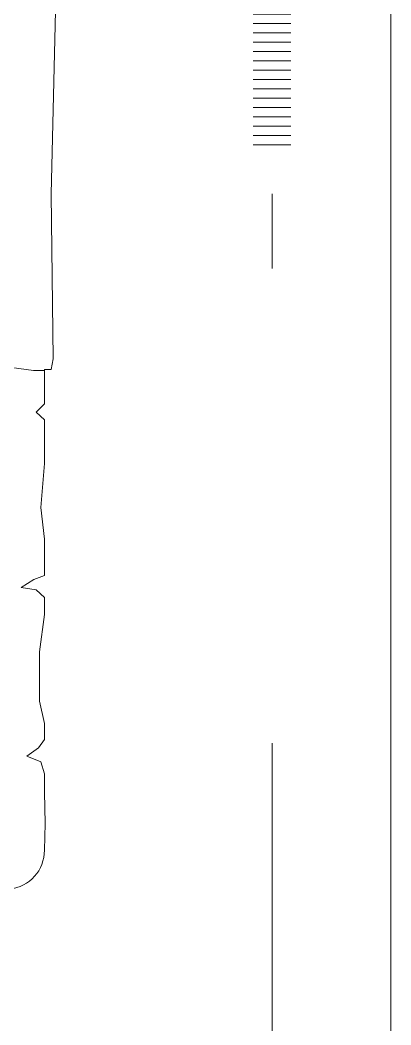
# Model space of a CAD drawing. Header units: millimetres. Extents: x -59 to 123, y 54 to 155.
# Drawn here: x -23.489 to -22.993, y 148.096 to 149.44 of the extents above; entities that cross this region are included whole.
import ezdxf

# ---------------------------------------------------------------- set-up
doc = ezdxf.new("R2010")
doc.units = ezdxf.units.MM
for name, pattern in [('ACAD_ISO02W100', [15, 12, -3]), ('DASHDOT', [25.4, 12.7, -6.35, 0, -6.35]), ('DASHED', [0.75, 0.5, -0.25])]:
    doc.linetypes.add(name, pattern=pattern)
for name, color, linetype, lineweight in [('DET-CORTE', 86, 'Continuous', 50), ('EJES', 6, 'ACAD_ISO02W100', 5), ('mobiliario', 7, 'Continuous', 0), ('MUROS', 7, 'Continuous', 80)]:
    doc.layers.add(name, color=color, linetype=linetype, lineweight=lineweight)

# ---------------------------------------------------------------- blocks, each defined once
blk = doc.blocks.new('CAMA MATRIMONIAL')
at = {"layer": 'mobiliario'}
for p, q in [((2858.2207, 869.1425), (2858.2355, 869.1425)), ((2858.2355, 869.0981), (2858.2355, 869.1441)), ((2858.2355, 869.0185), (2858.2355, 869.0767)), ((2858.2355, 868.8683), (2858.2355, 868.9173)), ((2858.2355, 868.8162), (2858.2355, 868.8392)), ((2858.2355, 868.6492), (2858.2355, 868.6707)), ((2858.2355, 868.5787), (2858.2355, 868.6033))]:
    blk.add_line(p, q, dxfattribs=at)
for points in [[(2858.2355, 869.95), (2858.2457, 869.9432), (2858.2486, 869.9303), (2858.2472, 869.8189), (2858.2514, 869.6804), (2858.2443, 869.3784), (2858.2472, 869.1584), (2858.2443, 869.1441), (2858.2355, 869.1441)], [(2858.2207, 869.1425), (2858.0967, 869.1598), (2857.9704, 869.2183), (2857.8164, 869.2553), (2857.6963, 869.283), (2857.4634, 869.3076), (2857.1748, 869.3691), (2857.0063, 869.4338), (2856.8554, 869.4799), (2856.8051, 869.493)], [(2858.2355, 869.0981), (2858.2243, 869.0868), (2858.2355, 869.0767)], [(2858.2355, 869.0185), (2858.2305, 868.9596), (2858.2355, 868.9173)], [(2858.2355, 868.8683), (2858.2213, 868.8631), (2858.2044, 868.8524), (2858.2243, 868.8493), (2858.2355, 868.8392)], [(2858.2355, 868.8162), (2858.2289, 868.7666), (2858.2289, 868.7007), (2858.2355, 868.6707)], [(2858.2355, 868.6492), (2858.2274, 868.6379), (2858.2121, 868.6271), (2858.2305, 868.6195), (2858.2355, 868.6033)], [(2858.2355, 868.5787), (2858.2366, 868.5367), (2858.2355, 868.5012)]]:
    blk.add_lwpolyline(points, dxfattribs=at)
blk.add_arc((2858.1831, 868.5012), 0.0524, 276.5164, 0, dxfattribs=at)

msp = doc.modelspace()

# ---------------------------------------------------------------- hatches: boundary and pattern name
at = {"layer": 'DET-CORTE', "linetype": 'DASHDOT', "lineweight": 5, "ltscale": 0.1}
h = msp.add_hatch(dxfattribs=at)
h.set_pattern_fill('ANSI31', color=256, scale=0.1, angle=-45, style=0)
h.set_pattern_definition([(1e-14, (-62.520943, 35.335076), (0, -0.0125), [])])
h.paths.add_polyline_path([(-23.1271, 149.2635), (-23.1771, 149.2635), (-23.1771, 149.7635), (-23.1271, 149.7635)])
h.paths.add_polyline_path([(-23.1519, 149.8828, -1), (-23.1519, 149.927, -1)])
h.paths.add_polyline_path([(-23.1271, 150.0455), (-23.1771, 150.0455), (-23.1771, 150.7627), (-23.1271, 150.7627)])
h.paths.add_polyline_path([(-23.1519, 150.8818, -1), (-23.1519, 150.926, -1)])
h.paths.add_polyline_path([(-23.1271, 151.0447), (-23.1771, 151.0447), (-23.1771, 151.5447), (-23.1271, 151.5447)])

# ---------------------------------------------------------------- linework, layer by layer
msp.add_line((-23.1521, 151.1124), (-23.1521, 130.3989), dxfattribs=at)
at = {"layer": 'EJES', "linetype": 'DASHED', "lineweight": 5, "ltscale": 1.5}
for p, q in [((-22.9933, 151.8941), (-22.9933, 130.7352)), ((-22.9933, 151.8941), (-22.9933, 130.7352)), ((-22.9933, 130.1705), (-22.9933, 151.3293)), ((-22.9933, 130.1705), (-22.9933, 151.3293))]:
    msp.add_line(p, q, dxfattribs=at)

# ---------------------------------------------------------------- block references
at = {"layer": 'MUROS', "lineweight": 5}
msp.add_blockref('CAMA MATRIMONIAL', (-2881.6917, -720.1717), dxfattribs=at)

doc.saveas('drawing.dxf')
